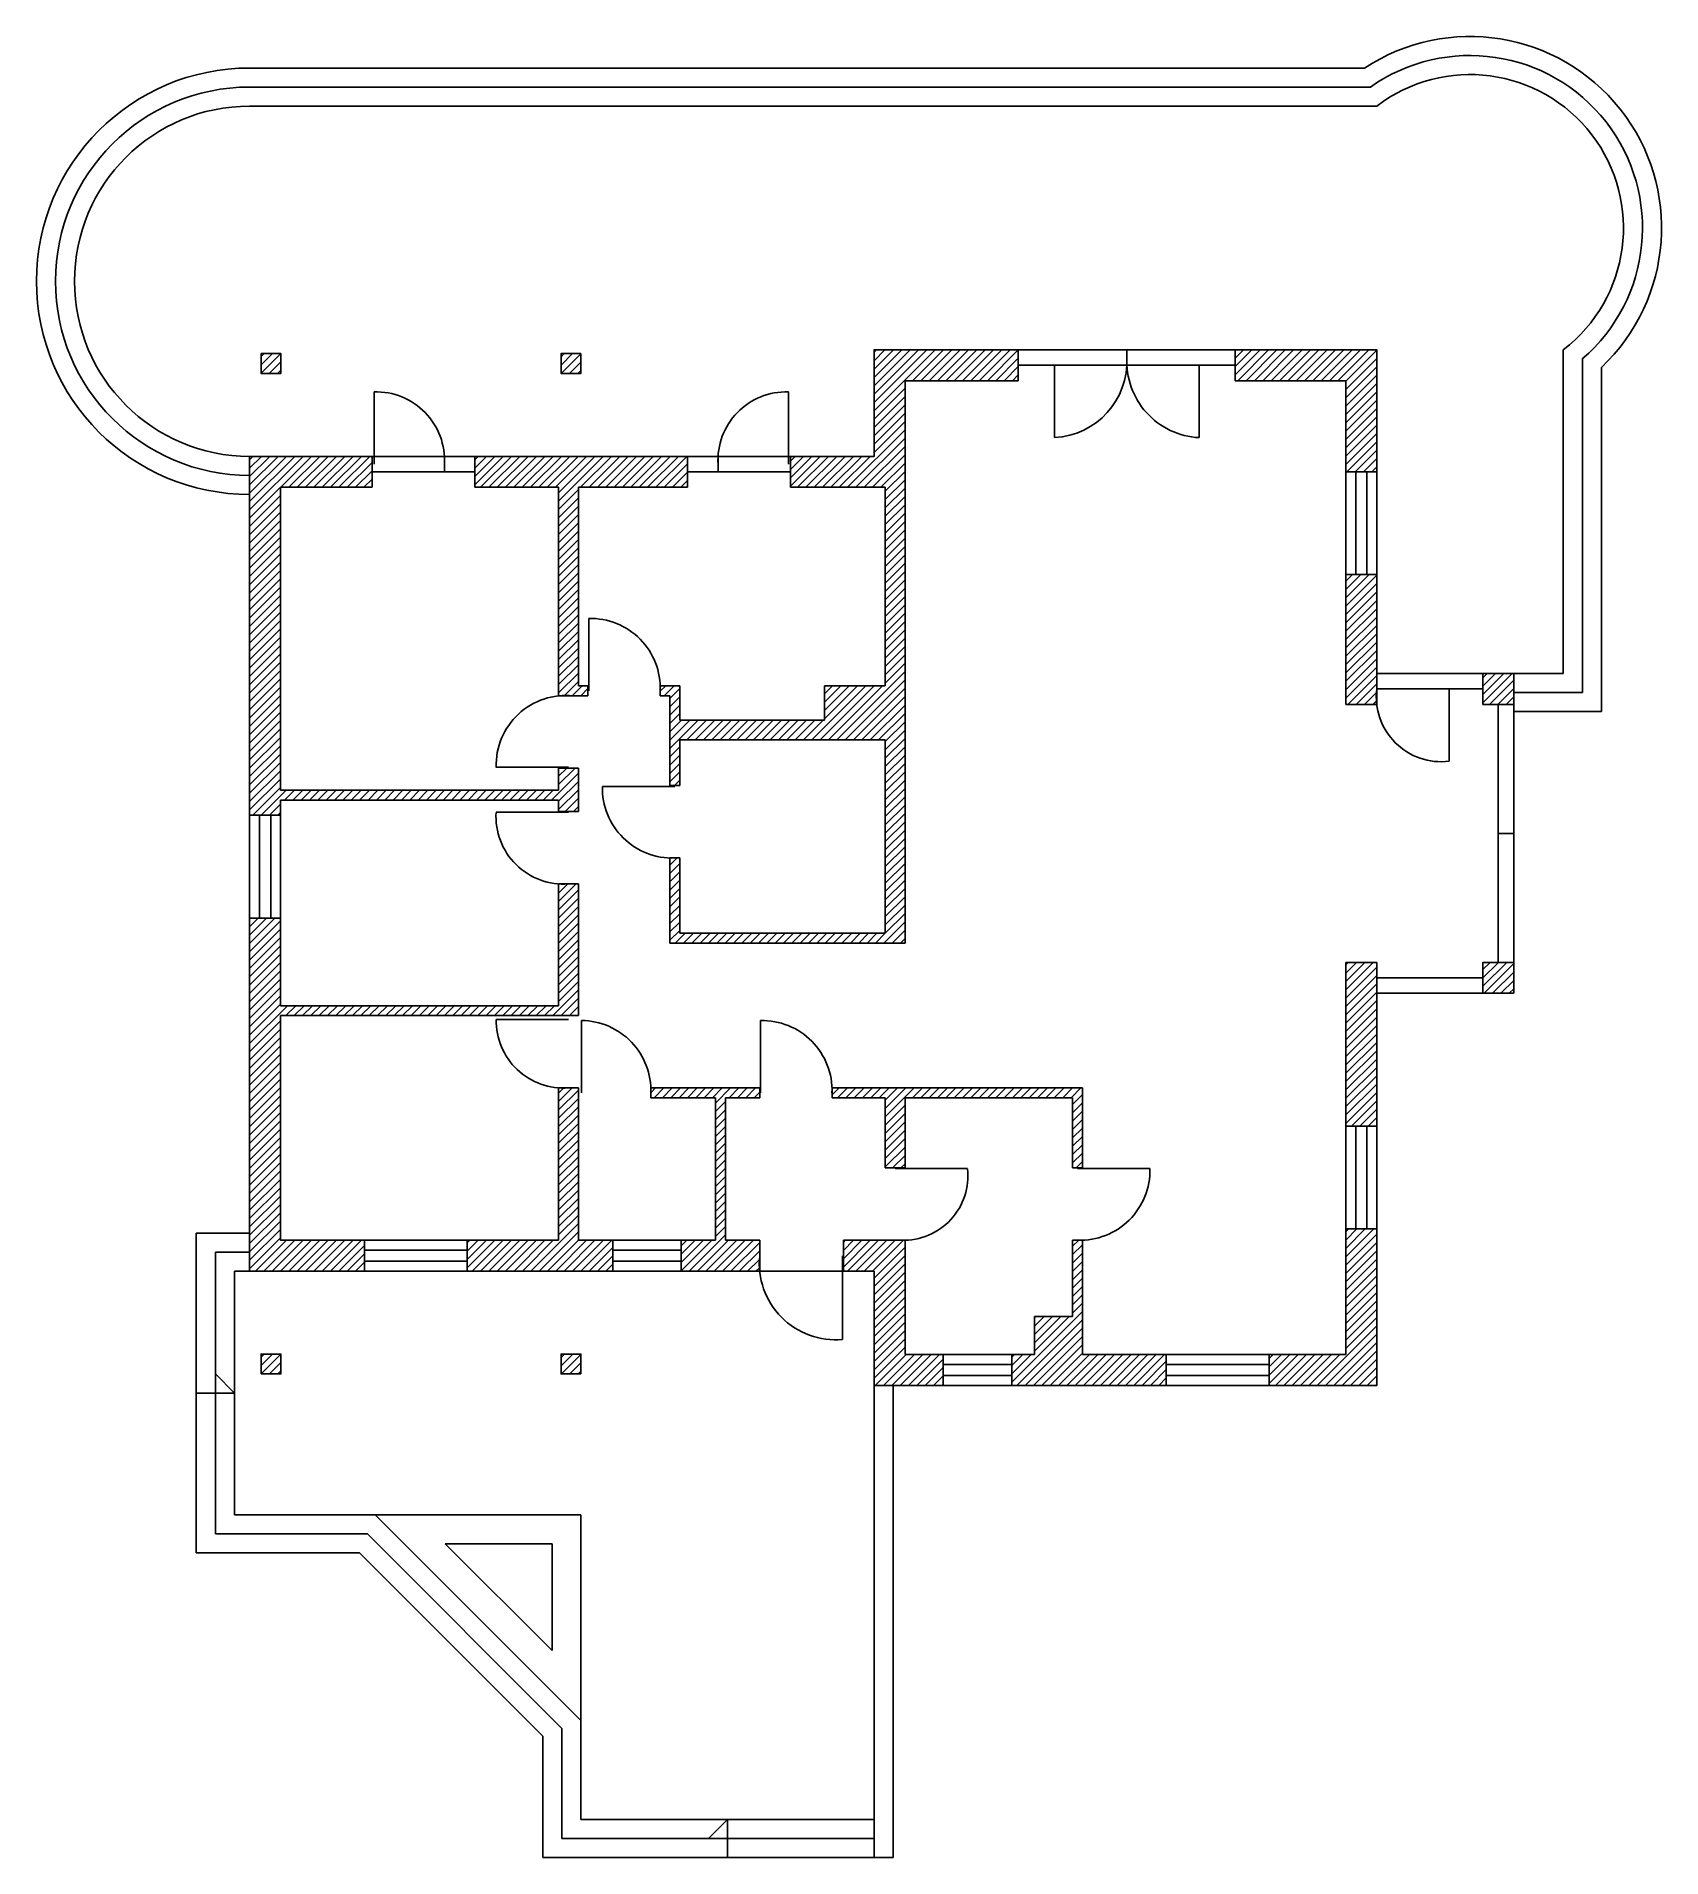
# Model space of a CAD drawing. Header units: millimetres. Extents: x -2755 to 18243, y -6101 to 17431.
import ezdxf

# ---------------------------------------------------------------- set-up
doc = ezdxf.new("R2010")
doc.units = ezdxf.units.MM
doc.layers.add('ZW', color=7, linetype='Continuous')

msp = doc.modelspace()

# ---------------------------------------------------------------- hatches: boundary and pattern name
h = msp.add_hatch()
h.set_pattern_fill('ANSI31', color=256, scale=24)
h.paths.add_polyline_path([(1582, 12005), (0, 12005), (0, 7367), (400, 7367), (400, 7564), (3992, 7564), (3992, 7416), (4248, 7416), (4248, 7977), (3992, 7977), (3992, 7692), (400, 7692), (400, 11605), (1582, 11605)])
h.paths.add_polyline_path([(5659, 12005), (2910, 12005), (2910, 11605), (3992, 11605), (3992, 8912, -0.052658), (4182, 8912), (4371, 8912), (4371, 9040), (4248, 9040), (4248, 11605), (5659, 11605)])
h.paths.add_polyline_path([(8469, 12982), (9932, 12982), (9932, 13382), (8069, 13382), (8069, 12005), (6987, 12005), (6987, 11605), (8213, 11605), (8213, 9040), (7427, 9040), (7427, 8597), (5557, 8597), (5557, 9040), (5306, 9040, -0.017719), (5306, 8976), (5306, 8912), (5429, 8912), (5429, 7751), (5557, 7751), (5557, 8341), (8213, 8341), (8213, 5842), (5557, 5842), (5557, 6816), (5493, 6816, -0.017719), (5429, 6816), (5429, 5714), (8469, 5714)])
h.paths.add_polyline_path([(14563, 13382), (12736, 13382), (12736, 12982), (14163, 12982), (14163, 11807), (14563, 11807)])
h.paths.add_polyline_path([(14563, 10479), (14163, 10479), (14163, 8800), (14563, 8800, -0.059667), (14563, 9000)])
h.paths.add_polyline_path([(16334, 9200), (15934, 9200), (15934, 8800), (16334, 8800)])
h.paths.add_polyline_path([(16334, 5467), (15934, 5467), (15934, 5067), (16334, 5067)])
h.paths.add_polyline_path([(14563, 5467), (14163, 5467), (14163, 3351), (14563, 3351)])
h.paths.add_polyline_path([(14563, 2023), (14163, 2023), (14163, 400), (13172, 400), (13172, 0), (14563, 0)])
h.paths.add_polyline_path([(11844, 400), (10762, 400), (10762, 1876, -0.017719), (10698, 1876), (10634, 1876), (10634, 892), (10142, 892), (10142, 400), (9847, 400), (9847, 0), (11844, 0)])
h.paths.add_polyline_path([(8469, 3716), (10634, 3716), (10634, 2811), (10762, 2811), (10762, 3844), (7525, 3844, -0.017719), (7525, 3780), (7525, 3716), (8213, 3716), (8213, 2811), (8469, 2811)])
h.paths.add_polyline_path([(8469, 1876, -0.013669), (8423, 1876), (7672, 1876), (7672, 1476), (8069, 1476), (8069, 0), (8961, 0), (8961, 400), (8469, 400)])
h.paths.add_polyline_path([(6590, 1676), (6590, 1876), (6147, 1876), (6147, 3716), (6590, 3716), (6590, 3844), (5183, 3844, -0.017724), (5183, 3780), (5183, 3716), (6019, 3716), (6019, 1876), (5577, 1876), (5577, 1476), (6590, 1476, -0.050834)])
h.paths.add_polyline_path([(4691, 1876), (4248, 1876), (4248, 3844), (4120, 3844, -0.036782), (3992, 3844), (3992, 1876), (2811, 1876), (2811, 1476), (4691, 1476)])
h.paths.add_polyline_path([(1483, 1876), (400, 1876), (400, 4779), (4248, 4779), (4248, 6481), (4120, 6481, -0.036718), (3992, 6481), (3992, 4907), (400, 4907), (400, 6039), (0, 6039), (0, 1476), (1483, 1476)])
h = msp.add_hatch()
h.set_pattern_fill('ANSI31', color=256, scale=24)
h.paths.add_polyline_path([(404, 13077), (404, 13333), (148, 13333), (148, 13077)])
h.paths.add_polyline_path([(4280, 13333), (4024, 13333), (4024, 13077), (4280, 13077)])
h = msp.add_hatch()
h.set_pattern_fill('ANSI31', color=256, scale=24)
h.paths.add_polyline_path([(404, 404), (148, 404), (148, 148), (404, 148)])
h.paths.add_polyline_path([(4280, 404), (4024, 404), (4024, 148), (4280, 148)])

# ---------------------------------------------------------------- linework, layer by layer
for p, q in [((9932, 12982), (9932, 13382)), ((9932, 13382), (12736, 13382)), ((12736, 13182), (9932, 13182)), ((10399, 13182), (10399, 12247)), ((11334, 13182), (11334, 13382)), ((12269, 13182), (12269, 12247)), ((12736, 12982), (12736, 13382)), ((8469, 12982), (8469, 5714)), ((9932, 12982), (8469, 12982)), ((14163, 12982), (12736, 12982)), ((14163, 8800), (14163, 12982)), ((1608, 11904), (1608, 12839)), ((6961, 11904), (6961, 12839)), ((1582, 11605), (1582, 12005)), ((2517, 12005), (1582, 12005)), ((2910, 11605), (2910, 12005)), ((5659, 12005), (5659, 11605)), ((6052, 12005), (6987, 12005)), ((6987, 12005), (6987, 11605)), ((2517, 11805), (1582, 11805)), ((6052, 11805), (6987, 11805)), ((14163, 11807), (14563, 11807)), ((14291, 10479), (14291, 11807)), ((14435, 10479), (14435, 11807)), ((3992, 8912), (3992, 11605)), ((4248, 9040), (4248, 11605)), ((8213, 11605), (8213, 9040)), ((14563, 10479), (14163, 10479)), ((4381, 8976), (4381, 9911)), ((14563, 9200), (16334, 9200)), ((16334, 9200), (16334, 5067)), ((4371, 9040), (4248, 9040)), ((4371, 9040), (4371, 8912)), ((5557, 9040), (5306, 9040)), ((5306, 9040), (5306, 8912)), ((5557, 8597), (5557, 9040)), ((7427, 9040), (8213, 9040)), ((15934, 9000), (14563, 9000)), ((15498, 9000), (15498, 8065)), ((4371, 8912), (3992, 8912)), ((5429, 8912), (5306, 8912)), ((5429, 7751), (5429, 8912)), ((16134, 5467), (16134, 8800)), ((5557, 7751), (5557, 8341)), ((8213, 8341), (8213, 5842)), ((4120, 7987), (3185, 7987)), ((3992, 7692), (3992, 7977)), ((4248, 7977), (3992, 7977)), ((4248, 7416), (4248, 7977)), ((3992, 7692), (400, 7692)), ((3992, 7564), (400, 7564)), ((3992, 7416), (3992, 7564)), ((5493, 7740), (4558, 7740)), ((5557, 7751), (5429, 7751)), ((0, 7367), (400, 7367)), ((128, 6039), (128, 7367)), ((272, 6039), (272, 7367)), ((4120, 7406), (3185, 7406)), ((3992, 7416), (4248, 7416)), ((16134, 7134), (16334, 7134)), ((5429, 5714), (5429, 6816)), ((5557, 6816), (5429, 6816)), ((5557, 5842), (5557, 6816)), ((3992, 4907), (3992, 6481)), ((3992, 6481), (4248, 6481)), ((4248, 4779), (4248, 6481)), ((400, 6039), (0, 6039)), ((8469, 5714), (5429, 5714)), ((8213, 5842), (5557, 5842)), ((14163, 400), (14163, 5467)), ((15934, 5267), (14563, 5267)), ((16334, 5067), (14563, 5067)), ((3992, 4907), (400, 4907)), ((4248, 4779), (400, 4779)), ((4120, 4730), (3185, 4730)), ((4288, 3780), (4288, 4715)), ((6600, 3780), (6600, 4715)), ((3992, 1876), (3992, 3844)), ((3992, 3844), (4248, 3844)), ((4248, 1876), (4248, 3844)), ((5183, 3716), (5183, 3844)), ((5183, 3844), (6590, 3844)), ((6590, 3844), (6590, 3716)), ((7525, 3716), (7525, 3844)), ((7525, 3844), (10762, 3844)), ((10762, 3844), (10762, 2811)), ((5183, 3716), (6019, 3716)), ((6019, 1876), (6019, 3716)), ((6147, 1876), (6147, 3716)), ((6147, 3716), (6590, 3716)), ((7525, 3716), (8213, 3716)), ((8213, 3716), (8213, 2811)), ((8469, 3716), (10634, 3716)), ((8469, 3716), (8469, 2811)), ((10634, 3716), (10634, 2811)), ((14163, 3351), (14563, 3351)), ((14291, 2023), (14291, 3351)), ((14435, 2023), (14435, 3351)), ((8213, 2811), (8469, 2811)), ((8341, 2801), (9276, 2801)), ((10634, 2811), (10762, 2811)), ((10698, 2801), (11633, 2801)), ((-689, -2165), (-689, 1968)), ((14163, 2023), (14563, 2023)), ((-443, -1919), (-443, 1722)), ((1483, 1876), (1483, 1476)), ((1483, 1748), (2811, 1748)), ((2811, 1876), (2811, 1476)), ((4691, 1876), (4691, 1476)), ((5577, 1748), (4691, 1748)), ((5577, 1876), (5577, 1476)), ((6590, 1876), (6590, 1476)), ((7661, 1676), (7661, 594)), ((7672, 1876), (7672, 1476)), ((8469, 1876), (8469, 400)), ((10634, 1876), (10762, 1876)), ((10634, 1876), (10634, 892)), ((10762, 1876), (10762, 400)), ((-197, -1673), (-197, 1476)), ((1483, 1604), (2811, 1604)), ((5577, 1604), (4691, 1604)), ((7672, 1476), (6590, 1476)), ((8069, 1476), (8069, 418)), ((10142, 400), (10142, 892)), ((10142, 892), (10634, 892)), ((8069, 310), (8069, 202)), ((8469, 400), (10142, 400)), ((8961, 400), (8961, 0)), ((9847, 272), (8961, 272)), ((9847, 400), (9847, 0)), ((10762, 400), (14163, 400)), ((11844, 400), (11844, 0)), ((11844, 272), (13172, 272)), ((13172, 400), (13172, 0)), ((-197, -98), (-443, 148)), ((8069, -6101), (8069, 0)), ((8315, -6101), (8315, 0)), ((9847, 128), (8961, 128)), ((11844, 128), (13172, 128)), ((-197, -98), (-689, -98)), ((4281, -1673), (-197, -1673)), ((1624, -1673), (4281, -4330)), ((4281, -1673), (4281, -5609)), ((1522, -1919), (-443, -1919)), ((1522, -1919), (4035, -4432)), ((3907, -2047), (2527, -2047)), ((2527, -2047), (3907, -3427)), ((3907, -2047), (3907, -3427)), ((1420, -2165), (-689, -2165)), ((1420, -2165), (3789, -4534)), ((4035, -4432), (4035, -5855)), ((3789, -4534), (3789, -6101)), ((4281, -5609), (8069, -5609)), ((6175, -5609), (5929, -5855)), ((6175, -5609), (6175, -6101)), ((4035, -5855), (8069, -5855)), ((3789, -6101), (8069, -6101)), ((8069, -6101), (8315, -6101))]:
    msp.add_line(p, q)
for points in [[(148, 13333), (404, 13333), (404, 13077), (148, 13077)], [(4280, 13333), (4024, 13333), (4024, 13077), (4280, 13077)], [(148, 148), (404, 148), (404, 404), (148, 404)], [(4280, 148), (4024, 148), (4024, 404), (4280, 404)]]:
    msp.add_lwpolyline(points, close=True)
for points in [[(9932, 13382), (8069, 13382), (8069, 12005)], [(14563, 8800), (14563, 13382), (12736, 13382)], [(1582, 12005), (0, 12005), (0, 1476), (6590, 1476)], [(2910, 12005), (2517, 12005), (2517, 11805), (2910, 11805)], [(5659, 12005), (2910, 12005)], [(5659, 12005), (6052, 12005), (6052, 11805), (5659, 11805)], [(8069, 12005), (6987, 12005)], [(1582, 11605), (400, 11605), (400, 7692)], [(3992, 11605), (2910, 11605)], [(5659, 11605), (4248, 11605)], [(8213, 11605), (6987, 11605)], [(15934, 9200), (15934, 8800), (16334, 8800)], [(7427, 9040), (7427, 8597), (5557, 8597)], [(14163, 8800), (14563, 8800)], [(8213, 8341), (5557, 8341)], [(400, 7564), (400, 4907)], [(8069, 1476), (8069, 0), (14563, 0), (14563, 5467)], [(14563, 5467), (14163, 5467)], [(15934, 5067), (15934, 5467), (16334, 5467)], [(400, 4779), (400, 1876), (3992, 1876)], [(4248, 1876), (6019, 1876)], [(6147, 1876), (6590, 1876)], [(7672, 1876), (8469, 1876)], [(7672, 1476), (8069, 1476)]]:
    msp.add_lwpolyline(points)
for centre, radius, start, end in [((10349, 13232), 986, 272.9059, 362.9059), ((12319, 13232), 986, 177.0941, 267.0941), ((1634, 11955), 884, 356.7574, 91.7026), ((6935, 11955), 884, 88.2974, 183.2426), ((4403, 9008), 903, 357.9698, 91.4128), ((15398, 8900), 841, 173.1708, 276.8292), ((4087, 8014), 902, 83.9714, 181.7385), ((5461, 7718), 903, 178.6422, 272.0303), ((4056, 7351), 873, 176.4351, 274.2057), ((4056, 4713), 871, 178.8678, 274.213), ((4281, 3812), 903, 357.9692, 89.4989), ((6622, 3812), 903, 357.9698, 91.3863), ((8446, 2710), 835, 268.4337, 6.2021), ((10730, 2779), 903, 267.9698, 1.4221), ((7571, 1576), 986, 174.1798, 275.2439)]:
    msp.add_arc(centre, radius, start, end)
at = {"layer": 'ZW'}
for p, q in [((0, 17023), (14406, 17023)), ((0, 16777), (14482, 16777)), ((14563, 16531), (0, 16531)), ((16974, 9200), (16974, 13382)), ((17220, 8954), (17220, 13265)), ((17466, 8708), (17466, 13155)), ((16974, 9200), (16334, 9200)), ((17220, 8954), (16334, 8954)), ((17466, 8708), (16334, 8708)), ((0, 1968), (-689, 1968)), ((0, 1722), (-443, 1722)), ((0, 1476), (-197, 1476))]:
    msp.add_line(p, q, dxfattribs=at)
for centre, radius, start, end in [((15768, 14956), 2475, 313.3032, 123.3893), ((15768, 14956), 2229, 310.6313, 125.2407), ((0, 14268), 2755, 90, 270), ((0, 14268), 2509, 90, 270), ((15768, 14956), 1983, 307.4391, 127.4391), ((0, 14268), 2263, 90, 270)]:
    msp.add_arc(centre, radius, start, end, dxfattribs=at)

doc.saveas('drawing.dxf')
